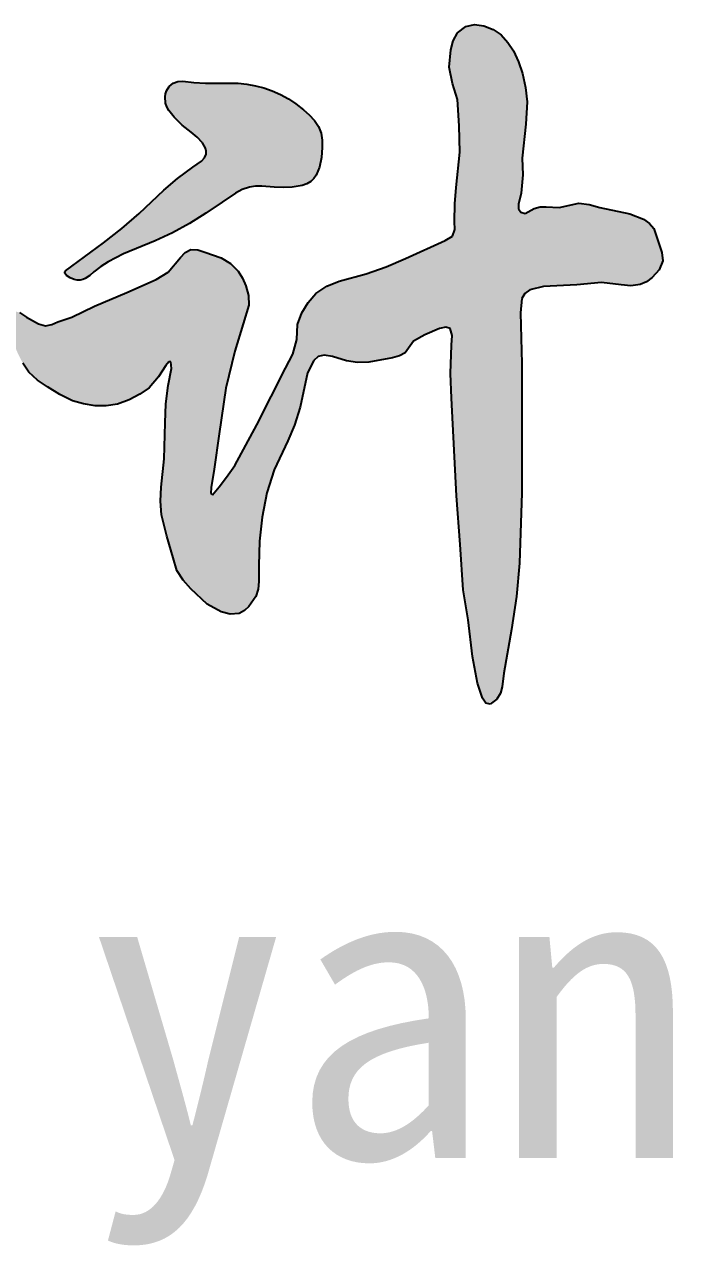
# Model space of a CAD drawing. Extents: x 8254 to 366479, y -216343 to -120021.
# Drawn here: x 316371 to 316834, y -148957 to -148098 of the extents above; entities that cross this region are included whole.
import ezdxf

# ---------------------------------------------------------------- set-up
doc = ezdxf.new("R2010")
doc.units = 0
doc.header["$LTSCALE"] = 500
doc.header["$MEASUREMENT"] = 0
doc.layers.get('0').update_dxf_attribs({"linetype": 'CONTINUOUS'})
doc.styles.add('宋体', font='SimSun.ttf', dxfattribs={"width": 0.8})

msp = doc.modelspace()

# ---------------------------------------------------------------- hatches: boundary and pattern name
h = msp.add_hatch(color=7)
h.paths.add_polyline_path([(316579.06, -148178.701), (316578.381, -148173.844), (316576.49, -148169.157), (316573.562, -148164.88), (316569.916, -148160.974), (316565.873, -148157.399), (316560.723, -148153.412), (316555.413, -148149.881), (316549.903, -148146.819), (316544.149, -148144.242), (316538.405, -148142.245), (316532.484, -148140.703), (316526.472, -148139.615), (316520.451, -148138.98), (316505.237, -148138.848), (316497.501, -148138.842), (316489.511, -148138.322), (316481.884, -148137.557), (316478.291, -148137.808), (316475.029, -148138.98), (316472.353, -148141.213), (316470.42, -148144.242), (316469.719, -148146.321), (316469.389, -148148.481), (316469.763, -148152.794), (316470.704, -148155.506), (316472.083, -148158.043), (316475.687, -148162.661), (316481.398, -148168.238), (316487.536, -148173.186), (316491.725, -148176.451), (316495.436, -148180.422), (316497.52, -148184.329), (316498.043, -148186.367), (316498.069, -148188.316), (316496.982, -148191.022), (316494.81, -148193.374), (316488.853, -148197.525), (316478.007, -148205.361), (316468.594, -148213.445), (316451.33, -148229.757), (316439.261, -148240.2), (316426.454, -148250.339), (316399.983, -148269.883), (316399.44, -148270.56), (316399.445, -148271.335), (316400.736, -148273.019), (316403.132, -148274.615), (316405.908, -148275.803), (316408.186, -148276.31), (316410.233, -148276.327), (316412.086, -148275.935), (316413.781, -148275.21), (316416.849, -148273.074), (316419.732, -148270.541), (316424.559, -148266.731), (316429.632, -148263.422), (316440.324, -148257.932), (316462.521, -148248.833), (316474.65, -148243.187), (316486.41, -148236.786), (316497.91, -148229.666), (316509.26, -148221.863), (316518.493, -148215.515), (316523.303, -148212.993), (316528.35, -148211.338), (316532.514, -148210.795), (316536.803, -148210.762), (316545.466, -148211.338), (316551.681, -148211.56), (316557.973, -148211.338), (316565.016, -148210.286), (316568.276, -148209.142), (316571.139, -148207.392), (316573.129, -148205.388), (316574.757, -148202.987), (316577.063, -148197.525), (316578.511, -148190.672), (316579.038, -148183.711)], flags=17)
h.paths.add_polyline_path([(316524, -148306.831), (316527.822, -148293.767), (316527.553, -148286.991), (316525.811, -148280.3), (316523.51, -148274.926), (316520.38, -148270.05), (316514.963, -148264.737), (316508.513, -148260.805), (316497.249, -148256.785), (316492.223, -148255.188), (316487.393, -148254.976), (316483.512, -148257.018), (316480.152, -148260.402), (316471.503, -148270.653), (316463.257, -148275.879), (316442.74, -148284.923), (316420.213, -148294.37), (316404.323, -148302.208), (316394.668, -148305.424), (316390.362, -148307.333), (316386.019, -148308.238), (316381.192, -148306.831), (316372.745, -148302.007), (316367.806, -148298.949), (316362.452, -148297.14), (316360.188, -148298.452), (316358.861, -148302.49), (316359.417, -148306.914), (316362.497, -148317.683), (316366.73, -148327.299), (316370.187, -148334.151), (316374.429, -148340.377), (316380.535, -148345.977), (316387.516, -148350.761), (316395.984, -148356.061), (316404.837, -148360.377), (316412.576, -148362.649), (316420.618, -148363.838), (316428.443, -148364.017), (316436.182, -148362.859), (316444.396, -148359.777), (316451.83, -148355.79), (316458.437, -148351.297), (316464.905, -148343.795), (316470.044, -148335.727), (316472.122, -148333.221), (316473.479, -148333.3), (316473.907, -148338.012), (316471.55, -148349.793), (316469.861, -148362.444), (316469.593, -148375.752), (316468.902, -148400.951), (316466.801, -148420.571), (316466.257, -148430.338), (316466.83, -148439.958), (316470.532, -148454.947), (316475.12, -148469.99), (316477.731, -148478.905), (316481.965, -148485.579), (316487.45, -148491.586), (316498.79, -148502.242), (316508.644, -148507.638), (316514.921, -148509.223), (316521.064, -148508.717), (316524.747, -148506.752), (316527.949, -148503.861), (316532.682, -148496.841), (316534.259, -148491.756), (316534.915, -148486.367), (316534.891, -148475.208), (316535.29, -148458.307), (316537.1, -148441.655), (316540.424, -148424.658), (316545.495, -148408.544), (316555.023, -148388.29), (316559.738, -148377.424), (316563.609, -148364.837), (316568.778, -148341.028), (316573.12, -148332.221), (316576.309, -148329.628), (316580.398, -148328.635), (316586.141, -148329.518), (316595.861, -148332.608), (316603.619, -148333.724), (316611.621, -148333.418), (316628.113, -148330.401), (316632.908, -148329.142), (316636.95, -148326.869), (316642.693, -148318.922), (316650.646, -148314.507), (316660.87, -148310.115), (316665.299, -148309.112), (316668.318, -148310.092), (316669.547, -148314.829), (316669.202, -148321.571), (316668.575, -148341.325), (316669.202, -148358.656), (316672.714, -148426.672), (316675.168, -148460.657), (316677.272, -148492.189), (316680.778, -148513.21), (316683.934, -148538.787), (316687.44, -148557.356), (316690.781, -148567.723), (316693.182, -148571.215), (316696.206, -148572.071), (316700.763, -148568.567), (316703.283, -148564.371), (316704.635, -148559.849), (316705.672, -148550.348), (316710.932, -148519.867), (316714.422, -148496.854), (316716.541, -148473.62), (316718.149, -148424.697), (316718.194, -148375.571), (316718.181, -148334.332), (316717.258, -148298.97), (316718.181, -148289.081), (316720.368, -148285.576), (316723.803, -148283.141), (316733.41, -148280.666), (316756.502, -148279.558), (316773.882, -148277.877), (316787.494, -148279.59), (316794.291, -148280.135), (316800.793, -148279.278), (316805.158, -148277.389), (316809.202, -148274.516), (316814.069, -148269.1), (316816.49, -148262.752), (316815.869, -148257.118), (316814.126, -148251.338), (316810.322, -148240.251), (316807.229, -148236.676), (316803.152, -148233.861), (316793.521, -148230.113), (316772.598, -148225.679), (316765.287, -148223.449), (316758.015, -148222.511), (316744.384, -148225.679), (316735.338, -148225.084), (316730.968, -148225.053), (316726.948, -148226.312), (316720.608, -148229.797), (316717.438, -148228.846), (316715.861, -148226.469), (316715.832, -148223.209), (316717.755, -148215.542), (316718.96, -148202.74), (316718.389, -148191.15), (316720.925, -148167.391), (316721.876, -148151.869), (316720.895, -148141.974), (316718.706, -148132.229), (316715.992, -148124.131), (316712.366, -148116.39), (316708.55, -148110.449), (316703.806, -148105.302), (316698.201, -148101.466), (316691.76, -148098.967), (316685.292, -148098.078), (316679.079, -148099.284), (316673.373, -148103.719), (316670.286, -148109.386), (316668.618, -148115.756), (316667.667, -148127.794), (316669.886, -148139.198), (316673.373, -148150.285), (316674.641, -148168.658), (316674.958, -148187.031), (316672.422, -148211.74), (316671.413, -148223.133), (316671.364, -148235.279), (316671.43, -148240.945), (316669.821, -148245.566), (316664.673, -148248.652), (316637.111, -148261.291), (316623.666, -148267.002), (316609.6, -148271.796), (316590.932, -148276.996), (316582.204, -148280.557), (316574.599, -148285.683), (316569.171, -148291.845), (316564.821, -148299.056), (316561.732, -148307.285), (316561.217, -148317.572), (316558.413, -148327.842), (316553.496, -148337.631), (316533.423, -148377.234), (316517.981, -148405.522), (316512.32, -148413.751), (316507.173, -148420.437), (316502.54, -148426.095), (316501.363, -148425.123), (316501.493, -148420.812), (316503.57, -148408.093), (316507.173, -148383.406), (316511.806, -148351.517), (316518.168, -148325.925)])

# ---------------------------------------------------------------- linework, layer by layer
at = {"color": 7}
for p, q in [((316670.286, -148109.386), (316673.373, -148103.719)), ((316673.373, -148103.719), (316679.079, -148099.284)), ((316679.079, -148099.284), (316685.292, -148098.078)), ((316685.292, -148098.078), (316691.76, -148098.967)), ((316691.76, -148098.967), (316698.201, -148101.466)), ((316698.201, -148101.466), (316703.806, -148105.302)), ((316668.618, -148115.756), (316670.286, -148109.386)), ((316703.806, -148105.302), (316708.55, -148110.449)), ((316708.55, -148110.449), (316712.366, -148116.39)), ((316667.667, -148127.794), (316668.618, -148115.756)), ((316712.366, -148116.39), (316715.992, -148124.131)), ((316669.886, -148139.198), (316667.667, -148127.794)), ((316715.992, -148124.131), (316718.706, -148132.229)), ((316475.029, -148138.98), (316478.291, -148137.808)), ((316478.291, -148137.808), (316481.884, -148137.557)), ((316481.884, -148137.557), (316489.511, -148138.322)), ((316489.511, -148138.322), (316497.501, -148138.842)), ((316718.706, -148132.229), (316720.895, -148141.974)), ((316469.389, -148148.481), (316469.719, -148146.321)), ((316469.719, -148146.321), (316470.42, -148144.242)), ((316470.42, -148144.242), (316472.353, -148141.213)), ((316472.353, -148141.213), (316475.029, -148138.98)), ((316497.501, -148138.842), (316505.237, -148138.848)), ((316505.237, -148138.848), (316520.451, -148138.98)), ((316520.451, -148138.98), (316526.472, -148139.615)), ((316526.472, -148139.615), (316532.484, -148140.703)), ((316532.484, -148140.703), (316538.405, -148142.245)), ((316538.405, -148142.245), (316544.149, -148144.242)), ((316544.149, -148144.242), (316549.903, -148146.819)), ((316549.903, -148146.819), (316555.413, -148149.881)), ((316673.373, -148150.285), (316669.886, -148139.198)), ((316720.895, -148141.974), (316721.876, -148151.869)), ((316469.763, -148152.794), (316469.389, -148148.481)), ((316470.704, -148155.506), (316469.763, -148152.794)), ((316472.083, -148158.043), (316470.704, -148155.506)), ((316555.413, -148149.881), (316560.723, -148153.412)), ((316560.723, -148153.412), (316565.873, -148157.399)), ((316674.641, -148168.658), (316673.373, -148150.285)), ((316721.876, -148151.869), (316720.925, -148167.391)), ((316475.687, -148162.661), (316472.083, -148158.043)), ((316481.398, -148168.238), (316475.687, -148162.661)), ((316565.873, -148157.399), (316569.916, -148160.974)), ((316569.916, -148160.974), (316573.562, -148164.88)), ((316487.536, -148173.186), (316481.398, -148168.238)), ((316573.562, -148164.88), (316576.49, -148169.157)), ((316576.49, -148169.157), (316578.381, -148173.844)), ((316674.958, -148187.031), (316674.641, -148168.658)), ((316720.925, -148167.391), (316718.389, -148191.15)), ((316491.725, -148176.451), (316487.536, -148173.186)), ((316495.436, -148180.422), (316491.725, -148176.451)), ((316497.52, -148184.329), (316495.436, -148180.422)), ((316578.381, -148173.844), (316579.06, -148178.701)), ((316579.06, -148178.701), (316579.038, -148183.711)), ((316496.982, -148191.022), (316498.069, -148188.316)), ((316498.043, -148186.367), (316497.52, -148184.329)), ((316498.069, -148188.316), (316498.043, -148186.367)), ((316579.038, -148183.711), (316578.511, -148190.672)), ((316672.422, -148211.74), (316674.958, -148187.031)), ((316478.007, -148205.361), (316488.853, -148197.525)), ((316488.853, -148197.525), (316494.81, -148193.374)), ((316494.81, -148193.374), (316496.982, -148191.022)), ((316577.063, -148197.525), (316574.757, -148202.987)), ((316578.511, -148190.672), (316577.063, -148197.525)), ((316718.389, -148191.15), (316718.96, -148202.74)), ((316468.594, -148213.445), (316478.007, -148205.361)), ((316573.129, -148205.388), (316571.139, -148207.392)), ((316574.757, -148202.987), (316573.129, -148205.388)), ((316718.96, -148202.74), (316717.755, -148215.542)), ((316451.33, -148229.757), (316468.594, -148213.445)), ((316518.493, -148215.515), (316509.26, -148221.863)), ((316523.303, -148212.993), (316518.493, -148215.515)), ((316528.35, -148211.338), (316523.303, -148212.993)), ((316532.514, -148210.795), (316528.35, -148211.338)), ((316536.803, -148210.762), (316532.514, -148210.795)), ((316545.466, -148211.338), (316536.803, -148210.762)), ((316551.681, -148211.56), (316545.466, -148211.338)), ((316557.973, -148211.338), (316551.681, -148211.56)), ((316565.016, -148210.286), (316557.973, -148211.338)), ((316568.276, -148209.142), (316565.016, -148210.286)), ((316571.139, -148207.392), (316568.276, -148209.142)), ((316671.413, -148223.133), (316672.422, -148211.74)), ((316717.755, -148215.542), (316715.832, -148223.209)), ((316509.26, -148221.863), (316497.91, -148229.666)), ((316671.364, -148235.279), (316671.413, -148223.133)), ((316715.832, -148223.209), (316715.861, -148226.469)), ((316744.384, -148225.679), (316758.015, -148222.511)), ((316758.015, -148222.511), (316765.287, -148223.449)), ((316765.287, -148223.449), (316772.598, -148225.679)), ((316439.261, -148240.2), (316451.33, -148229.757)), ((316497.91, -148229.666), (316486.41, -148236.786)), ((316715.861, -148226.469), (316717.438, -148228.846)), ((316717.438, -148228.846), (316720.608, -148229.797)), ((316720.608, -148229.797), (316726.948, -148226.312)), ((316726.948, -148226.312), (316730.968, -148225.053)), ((316730.968, -148225.053), (316735.338, -148225.084)), ((316735.338, -148225.084), (316744.384, -148225.679)), ((316772.598, -148225.679), (316793.521, -148230.113)), ((316793.521, -148230.113), (316803.152, -148233.861)), ((316426.454, -148250.339), (316439.261, -148240.2)), ((316486.41, -148236.786), (316474.65, -148243.187)), ((316669.821, -148245.566), (316671.43, -148240.945)), ((316671.43, -148240.945), (316671.364, -148235.279)), ((316803.152, -148233.861), (316807.229, -148236.676)), ((316807.229, -148236.676), (316810.322, -148240.251)), ((316810.322, -148240.251), (316814.126, -148251.338)), ((316462.521, -148248.833), (316440.324, -148257.932)), ((316474.65, -148243.187), (316462.521, -148248.833)), ((316637.111, -148261.291), (316664.673, -148248.652)), ((316664.673, -148248.652), (316669.821, -148245.566)), ((316399.983, -148269.883), (316426.454, -148250.339)), ((316440.324, -148257.932), (316429.632, -148263.422)), ((316480.152, -148260.402), (316483.512, -148257.018)), ((316483.512, -148257.018), (316487.393, -148254.976)), ((316487.393, -148254.976), (316492.223, -148255.188)), ((316492.223, -148255.188), (316497.249, -148256.785)), ((316497.249, -148256.785), (316508.513, -148260.805)), ((316814.126, -148251.338), (316815.869, -148257.118)), ((316815.869, -148257.118), (316816.49, -148262.752)), ((316424.559, -148266.731), (316419.732, -148270.541)), ((316429.632, -148263.422), (316424.559, -148266.731)), ((316471.503, -148270.653), (316480.152, -148260.402)), ((316508.513, -148260.805), (316514.963, -148264.737)), ((316514.963, -148264.737), (316520.38, -148270.05)), ((316609.6, -148271.796), (316623.666, -148267.002)), ((316623.666, -148267.002), (316637.111, -148261.291)), ((316816.49, -148262.752), (316814.069, -148269.1)), ((316399.44, -148270.56), (316399.983, -148269.883)), ((316399.445, -148271.335), (316399.44, -148270.56)), ((316400.736, -148273.019), (316399.445, -148271.335)), ((316403.132, -148274.615), (316400.736, -148273.019)), ((316405.908, -148275.803), (316403.132, -148274.615)), ((316408.186, -148276.31), (316405.908, -148275.803)), ((316413.781, -148275.21), (316412.086, -148275.935)), ((316416.849, -148273.074), (316413.781, -148275.21)), ((316419.732, -148270.541), (316416.849, -148273.074)), ((316463.257, -148275.879), (316471.503, -148270.653)), ((316520.38, -148270.05), (316523.51, -148274.926)), ((316523.51, -148274.926), (316525.811, -148280.3)), ((316590.932, -148276.996), (316609.6, -148271.796)), ((316809.202, -148274.516), (316805.158, -148277.389)), ((316814.069, -148269.1), (316809.202, -148274.516)), ((316410.233, -148276.327), (316408.186, -148276.31)), ((316412.086, -148275.935), (316410.233, -148276.327)), ((316442.74, -148284.923), (316463.257, -148275.879)), ((316525.811, -148280.3), (316527.553, -148286.991)), ((316574.599, -148285.683), (316582.204, -148280.557)), ((316582.204, -148280.557), (316590.932, -148276.996)), ((316723.803, -148283.141), (316720.368, -148285.576)), ((316733.41, -148280.666), (316723.803, -148283.141)), ((316756.502, -148279.558), (316733.41, -148280.666)), ((316773.882, -148277.877), (316756.502, -148279.558)), ((316787.494, -148279.59), (316773.882, -148277.877)), ((316794.291, -148280.135), (316787.494, -148279.59)), ((316800.793, -148279.278), (316794.291, -148280.135)), ((316805.158, -148277.389), (316800.793, -148279.278)), ((316420.213, -148294.37), (316442.74, -148284.923)), ((316527.553, -148286.991), (316527.822, -148293.767)), ((316564.821, -148299.056), (316569.171, -148291.845)), ((316569.171, -148291.845), (316574.599, -148285.683)), ((316718.181, -148289.081), (316717.258, -148298.97)), ((316720.368, -148285.576), (316718.181, -148289.081)), ((316367.806, -148298.949), (316372.745, -148302.007)), ((316404.323, -148302.208), (316420.213, -148294.37)), ((316527.822, -148293.767), (316524, -148306.831)), ((316561.732, -148307.285), (316564.821, -148299.056)), ((316717.258, -148298.97), (316718.181, -148334.332)), ((316372.745, -148302.007), (316381.192, -148306.831)), ((316381.192, -148306.831), (316386.019, -148308.238)), ((316386.019, -148308.238), (316390.362, -148307.333)), ((316390.362, -148307.333), (316394.668, -148305.424)), ((316394.668, -148305.424), (316404.323, -148302.208)), ((316524, -148306.831), (316518.168, -148325.925)), ((316561.217, -148317.572), (316561.732, -148307.285)), ((316660.87, -148310.115), (316650.646, -148314.507)), ((316665.299, -148309.112), (316660.87, -148310.115)), ((316668.318, -148310.092), (316665.299, -148309.112)), ((316669.547, -148314.829), (316668.318, -148310.092)), ((316558.413, -148327.842), (316561.217, -148317.572)), ((316650.646, -148314.507), (316642.693, -148318.922)), ((316669.202, -148321.571), (316669.547, -148314.829)), ((316518.168, -148325.925), (316511.806, -148351.517)), ((316636.95, -148326.869), (316632.908, -148329.142)), ((316642.693, -148318.922), (316636.95, -148326.869)), ((316668.575, -148341.325), (316669.202, -148321.571)), ((316374.429, -148340.377), (316370.187, -148334.151)), ((316470.044, -148335.727), (316464.905, -148343.795)), ((316472.122, -148333.221), (316470.044, -148335.727)), ((316473.479, -148333.3), (316472.122, -148333.221)), ((316473.907, -148338.012), (316473.479, -148333.3)), ((316553.496, -148337.631), (316558.413, -148327.842)), ((316573.12, -148332.221), (316568.778, -148341.028)), ((316576.309, -148329.628), (316573.12, -148332.221)), ((316580.398, -148328.635), (316576.309, -148329.628)), ((316586.141, -148329.518), (316580.398, -148328.635)), ((316595.861, -148332.608), (316586.141, -148329.518)), ((316603.619, -148333.724), (316595.861, -148332.608)), ((316611.621, -148333.418), (316603.619, -148333.724)), ((316628.113, -148330.401), (316611.621, -148333.418)), ((316632.908, -148329.142), (316628.113, -148330.401)), ((316718.181, -148334.332), (316718.194, -148375.571)), ((316380.535, -148345.977), (316374.429, -148340.377)), ((316464.905, -148343.795), (316458.437, -148351.297)), ((316471.55, -148349.793), (316473.907, -148338.012)), ((316533.423, -148377.234), (316553.496, -148337.631)), ((316568.778, -148341.028), (316563.609, -148364.837)), ((316669.202, -148358.656), (316668.575, -148341.325)), ((316387.516, -148350.761), (316380.535, -148345.977)), ((316395.984, -148356.061), (316387.516, -148350.761)), ((316458.437, -148351.297), (316451.83, -148355.79)), ((316469.861, -148362.444), (316471.55, -148349.793)), ((316511.806, -148351.517), (316507.173, -148383.406)), ((316404.837, -148360.377), (316395.984, -148356.061)), ((316412.576, -148362.649), (316404.837, -148360.377)), ((316444.396, -148359.777), (316436.182, -148362.859)), ((316451.83, -148355.79), (316444.396, -148359.777)), ((316672.714, -148426.672), (316669.202, -148358.656)), ((316420.618, -148363.838), (316412.576, -148362.649)), ((316428.443, -148364.017), (316420.618, -148363.838)), ((316436.182, -148362.859), (316428.443, -148364.017)), ((316469.593, -148375.752), (316469.861, -148362.444)), ((316563.609, -148364.837), (316559.738, -148377.424)), ((316468.902, -148400.951), (316469.593, -148375.752)), ((316517.981, -148405.522), (316533.423, -148377.234)), ((316559.738, -148377.424), (316555.023, -148388.29)), ((316718.194, -148375.571), (316718.149, -148424.697)), ((316507.173, -148383.406), (316503.57, -148408.093)), ((316555.023, -148388.29), (316545.495, -148408.544)), ((316466.801, -148420.571), (316468.902, -148400.951)), ((316503.57, -148408.093), (316501.493, -148420.812)), ((316512.32, -148413.751), (316517.981, -148405.522)), ((316545.495, -148408.544), (316540.424, -148424.658)), ((316466.257, -148430.338), (316466.801, -148420.571)), ((316501.493, -148420.812), (316501.363, -148425.123)), ((316502.54, -148426.095), (316507.173, -148420.437)), ((316507.173, -148420.437), (316512.32, -148413.751)), ((316466.83, -148439.958), (316466.257, -148430.338)), ((316501.363, -148425.123), (316502.54, -148426.095)), ((316540.424, -148424.658), (316537.1, -148441.655)), ((316675.168, -148460.657), (316672.714, -148426.672)), ((316718.149, -148424.697), (316716.541, -148473.62)), ((316470.532, -148454.947), (316466.83, -148439.958)), ((316537.1, -148441.655), (316535.29, -148458.307)), ((316475.12, -148469.99), (316470.532, -148454.947)), ((316535.29, -148458.307), (316534.891, -148475.208)), ((316677.272, -148492.189), (316675.168, -148460.657)), ((316477.731, -148478.905), (316475.12, -148469.99)), ((316481.965, -148485.579), (316477.731, -148478.905)), ((316534.891, -148475.208), (316534.915, -148486.367)), ((316716.541, -148473.62), (316714.422, -148496.854)), ((316487.45, -148491.586), (316481.965, -148485.579)), ((316534.915, -148486.367), (316534.259, -148491.756)), ((316498.79, -148502.242), (316487.45, -148491.586)), ((316532.682, -148496.841), (316527.949, -148503.861)), ((316534.259, -148491.756), (316532.682, -148496.841)), ((316680.778, -148513.21), (316677.272, -148492.189)), ((316714.422, -148496.854), (316710.932, -148519.867)), ((316508.644, -148507.638), (316498.79, -148502.242)), ((316514.921, -148509.223), (316508.644, -148507.638)), ((316524.747, -148506.752), (316521.064, -148508.717)), ((316527.949, -148503.861), (316524.747, -148506.752)), ((316521.064, -148508.717), (316514.921, -148509.223)), ((316683.934, -148538.787), (316680.778, -148513.21)), ((316710.932, -148519.867), (316705.672, -148550.348)), ((316687.44, -148557.356), (316683.934, -148538.787)), ((316705.672, -148550.348), (316704.635, -148559.849)), ((316690.781, -148567.723), (316687.44, -148557.356)), ((316693.182, -148571.215), (316690.781, -148567.723)), ((316703.283, -148564.371), (316700.763, -148568.567)), ((316704.635, -148559.849), (316703.283, -148564.371)), ((316696.206, -148572.071), (316693.182, -148571.215)), ((316700.763, -148568.567), (316696.206, -148572.071))]:
    msp.add_line(p, q, dxfattribs=at)

# ---------------------------------------------------------------- texts
at = {"color": 7, "style": '宋体'}
msp.add_text('jingxianguihuajianzhushejiyanjiuyuan', height=208.21259, dxfattribs=at).set_placement((312731.609, -148888.595))

doc.saveas('drawing.dxf')
